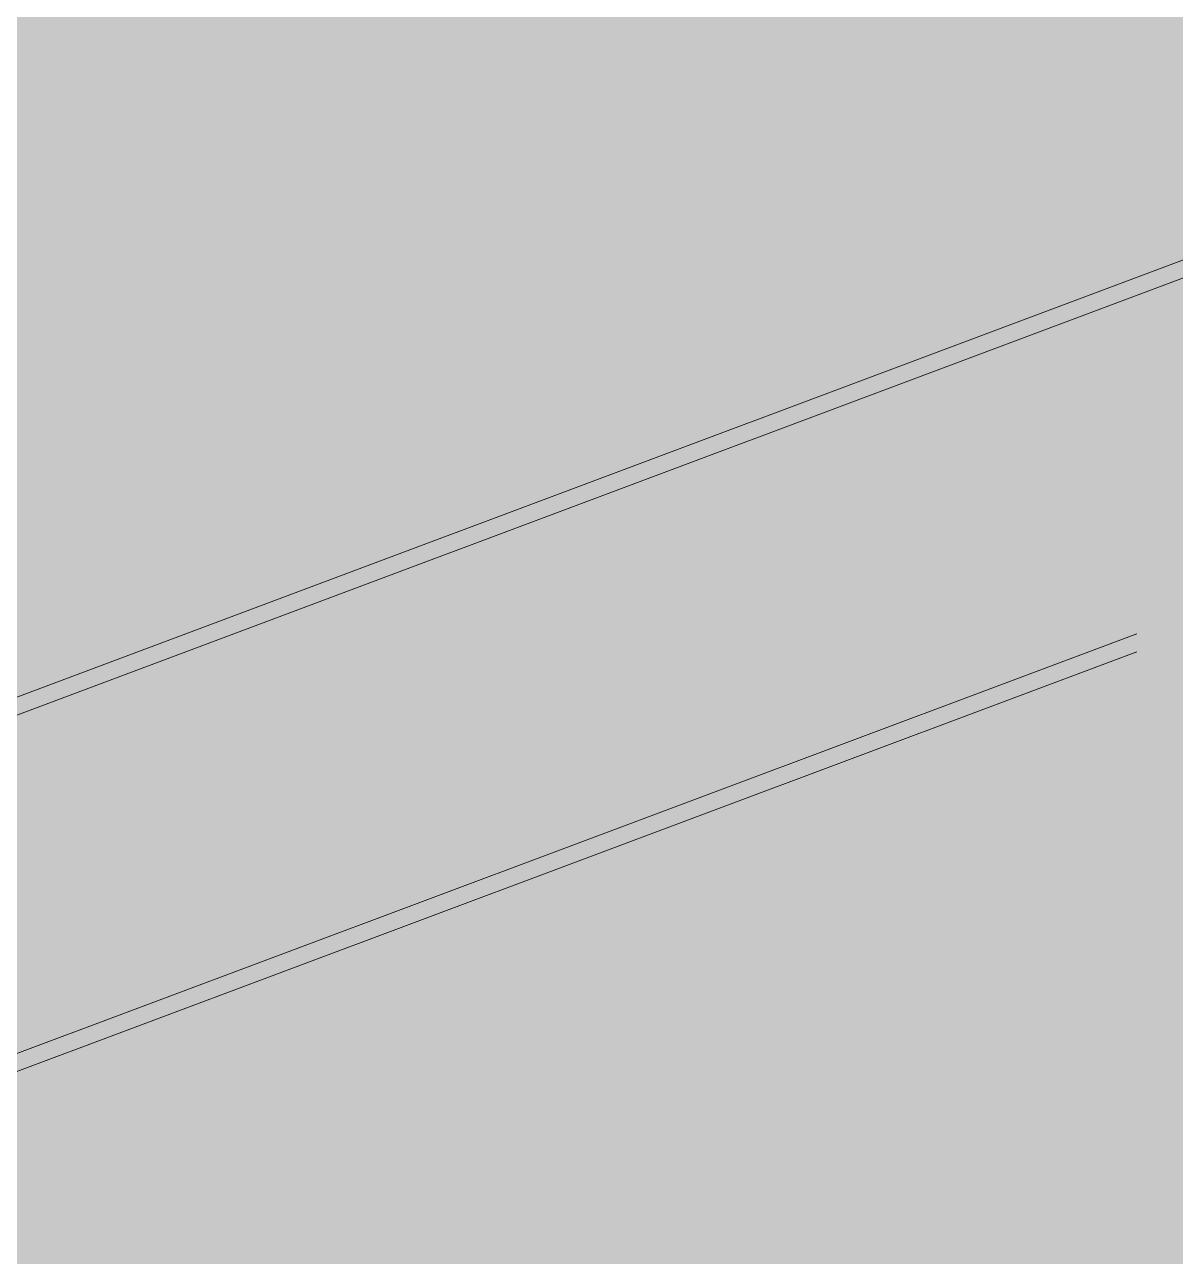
# Paper-space layout '03 3D Building and Roof' of a CAD drawing. Header units: millimetres. Extents: x 5 to 415, y 5 to 292.
# Drawn here: x 69.88 to 75.47, y 63.97 to 69.96 of the extents above; entities that cross this region are included whole.
import ezdxf

# ---------------------------------------------------------------- set-up
doc = ezdxf.new("R2010")
doc.units = ezdxf.units.MM
doc.layers.add('EXISTING', color=7, linetype='Continuous')
doc.layers.add('IMAGES', color=7, linetype='Continuous')

# ---------------------------------------------------------------- blocks, each defined once
blk = doc.blocks.new('SHEET_03')
at = {"layer": 'EXISTING', "color": 250, "lineweight": 9}
for p, q in [((66.6872, 65.5097), (79.8347, 70.4349)), ((66.8118, 65.469), (79.9594, 70.3941)), ((68.9304, 64.6164), (75.2861, 66.9973)), ((69.1796, 64.6224), (75.2861, 66.9099))]:
    blk.add_line(p, q, dxfattribs=at)
at = {"layer": 'IMAGES', "color": 7}
for points in [[(68.077, 69.8286), (69.962, 69.8286), (68.077, 70), (69.962, 70)], [(69.962, 69.8286), (70.1333, 69.8286), (69.962, 70), (70.1333, 70)], [(70.1333, 69.8286), (71.847, 69.8286), (70.1333, 70), (71.847, 70)], [(71.847, 69.8286), (73.9033, 69.8286), (71.847, 70), (73.9033, 70)], [(73.9033, 69.8286), (75.6169, 69.8286), (73.9033, 70), (75.6169, 70)], [(67.9056, 69.6571), (69.962, 69.6571), (67.9056, 69.8286), (69.962, 69.8286)], [(69.962, 69.6571), (75.1029, 69.6571), (69.962, 69.8286), (75.1029, 69.8286)], [(75.1029, 69.6571), (75.4456, 69.6571), (75.1029, 69.8286), (75.4456, 69.8286)], [(75.4456, 69.6571), (75.6169, 69.6571), (75.4456, 69.8286), (75.6169, 69.8286)], [(66.7061, 69.4857), (74.7601, 69.4857), (66.7061, 69.6571), (74.7601, 69.6571)], [(74.7601, 69.4857), (74.9315, 69.4857), (74.7601, 69.6571), (74.9315, 69.6571)], [(74.9315, 69.4857), (75.1029, 69.4857), (74.9315, 69.6571), (75.1029, 69.6571)], [(75.1029, 69.4857), (75.2742, 69.4857), (75.1029, 69.6571), (75.2742, 69.6571)], [(75.2742, 69.4857), (75.4456, 69.4857), (75.2742, 69.6571), (75.4456, 69.6571)], [(75.4456, 69.4857), (75.6169, 69.4857), (75.4456, 69.6571), (75.6169, 69.6571)], [(66.7061, 69.3143), (74.0747, 69.3143), (66.7061, 69.4857), (74.0747, 69.4857)], [(74.0747, 69.3143), (74.4174, 69.3143), (74.0747, 69.4857), (74.4174, 69.4857)], [(74.4174, 69.3143), (74.5888, 69.3143), (74.4174, 69.4857), (74.5888, 69.4857)], [(74.5888, 69.3143), (74.7601, 69.3143), (74.5888, 69.4857), (74.7601, 69.4857)], [(74.7601, 69.3143), (74.9315, 69.3143), (74.7601, 69.4857), (74.9315, 69.4857)], [(74.9315, 69.3143), (75.2742, 69.3143), (74.9315, 69.4857), (75.2742, 69.4857)], [(75.2742, 69.3143), (75.6169, 69.3143), (75.2742, 69.4857), (75.6169, 69.4857)], [(66.7061, 69.1429), (73.5606, 69.1429), (66.7061, 69.3143), (73.5606, 69.3143)], [(73.5606, 69.1429), (73.9033, 69.1429), (73.5606, 69.3143), (73.9033, 69.3143)], [(73.9033, 69.1429), (74.0747, 69.1429), (73.9033, 69.3143), (74.0747, 69.3143)], [(74.0747, 69.1429), (74.4174, 69.1429), (74.0747, 69.3143), (74.4174, 69.3143)], [(74.4174, 69.1429), (74.5888, 69.1429), (74.4174, 69.3143), (74.5888, 69.3143)], [(74.5888, 69.1429), (75.9597, 69.1429), (74.5888, 69.3143), (75.9597, 69.3143)], [(66.7061, 68.9714), (73.3892, 68.9714), (66.7061, 69.1429), (73.3892, 69.1429)], [(73.3892, 68.9714), (73.5606, 68.9714), (73.3892, 69.1429), (73.5606, 69.1429)], [(73.5606, 68.9714), (73.9033, 68.9714), (73.5606, 69.1429), (73.9033, 69.1429)], [(73.9033, 68.9714), (74.0747, 68.9714), (73.9033, 69.1429), (74.0747, 69.1429)], [(74.0747, 68.9714), (74.4174, 68.9714), (74.0747, 69.1429), (74.4174, 69.1429)], [(74.4174, 68.9714), (74.5888, 68.9714), (74.4174, 69.1429), (74.5888, 69.1429)], [(74.5888, 68.9714), (75.6169, 68.9714), (74.5888, 69.1429), (75.6169, 69.1429)], [(66.7061, 68.8), (72.8751, 68.8), (66.7061, 68.9714), (72.8751, 68.9714)], [(72.8751, 68.8), (73.0465, 68.8), (72.8751, 68.9714), (73.0465, 68.9714)], [(73.0465, 68.8), (73.2179, 68.8), (73.0465, 68.9714), (73.2179, 68.9714)], [(73.2179, 68.8), (73.3892, 68.8), (73.2179, 68.9714), (73.3892, 68.9714)], [(73.3892, 68.8), (73.5606, 68.8), (73.3892, 68.9714), (73.5606, 68.9714)], [(73.5606, 68.8), (73.9033, 68.8), (73.5606, 68.9714), (73.9033, 68.9714)], [(73.9033, 68.8), (74.0747, 68.8), (73.9033, 68.9714), (74.0747, 68.9714)], [(74.0747, 68.8), (74.246, 68.8), (74.0747, 68.9714), (74.246, 68.9714)], [(74.246, 68.8), (74.4174, 68.8), (74.246, 68.9714), (74.4174, 68.9714)], [(74.4174, 68.8), (75.1029, 68.8), (74.4174, 68.9714), (75.1029, 68.9714)], [(75.1029, 68.8), (75.2742, 68.8), (75.1029, 68.9714), (75.2742, 68.9714)], [(75.2742, 68.8), (75.4456, 68.8), (75.2742, 68.9714), (75.4456, 68.9714)], [(75.4456, 68.8), (75.6169, 68.8), (75.4456, 68.9714), (75.6169, 68.9714)], [(66.7061, 68.6286), (72.1897, 68.6286), (66.7061, 68.8), (72.1897, 68.8)], [(72.1897, 68.6286), (72.361, 68.6286), (72.1897, 68.8), (72.361, 68.8)], [(72.361, 68.6286), (72.7038, 68.6286), (72.361, 68.8), (72.7038, 68.8)], [(72.7038, 68.6286), (72.8751, 68.6286), (72.7038, 68.8), (72.8751, 68.8)], [(72.8751, 68.6286), (73.0465, 68.6286), (72.8751, 68.8), (73.0465, 68.8)], [(73.0465, 68.6286), (73.5606, 68.6286), (73.0465, 68.8), (73.5606, 68.8)], [(73.5606, 68.6286), (73.9033, 68.6286), (73.5606, 68.8), (73.9033, 68.8)], [(73.9033, 68.6286), (74.4174, 68.6286), (73.9033, 68.8), (74.4174, 68.8)], [(74.4174, 68.6286), (74.7601, 68.6286), (74.4174, 68.8), (74.7601, 68.8)], [(74.7601, 68.6286), (74.9315, 68.6286), (74.7601, 68.8), (74.9315, 68.8)], [(74.9315, 68.6286), (75.1029, 68.6286), (74.9315, 68.8), (75.1029, 68.8)], [(75.1029, 68.6286), (75.2742, 68.6286), (75.1029, 68.8), (75.2742, 68.8)], [(75.2742, 68.6286), (75.4456, 68.6286), (75.2742, 68.8), (75.4456, 68.8)], [(75.4456, 68.6286), (75.7883, 68.6286), (75.4456, 68.8), (75.7883, 68.8)], [(66.7061, 68.4571), (72.0183, 68.4571), (66.7061, 68.6286), (72.0183, 68.6286)], [(72.0183, 68.4571), (72.1897, 68.4571), (72.0183, 68.6286), (72.1897, 68.6286)], [(72.1897, 68.2857), (72.361, 68.2857), (72.1897, 68.6286), (72.361, 68.6286)], [(72.361, 68.4571), (72.5324, 68.4571), (72.361, 68.6286), (72.5324, 68.6286)], [(72.5324, 68.4571), (72.8751, 68.4571), (72.5324, 68.6286), (72.8751, 68.6286)], [(72.8751, 68.4571), (73.0465, 68.4571), (72.8751, 68.6286), (73.0465, 68.6286)], [(73.0465, 68.4571), (74.246, 68.4571), (73.0465, 68.6286), (74.246, 68.6286)], [(74.246, 68.4571), (74.4174, 68.4571), (74.246, 68.6286), (74.4174, 68.6286)], [(74.4174, 68.4571), (74.5888, 68.4571), (74.4174, 68.6286), (74.5888, 68.6286)], [(74.5888, 68.4571), (74.7601, 68.4571), (74.5888, 68.6286), (74.7601, 68.6286)], [(74.7601, 68.4571), (74.9315, 68.4571), (74.7601, 68.6286), (74.9315, 68.6286)], [(74.9315, 68.4571), (75.2742, 68.4571), (74.9315, 68.6286), (75.2742, 68.6286)], [(75.2742, 68.4571), (75.6169, 68.4571), (75.2742, 68.6286), (75.6169, 68.6286)], [(66.7061, 68.2857), (71.3329, 68.2857), (66.7061, 68.4571), (71.3329, 68.4571)], [(71.3329, 68.2857), (71.847, 68.2857), (71.3329, 68.4571), (71.847, 68.4571)], [(71.847, 68.2857), (72.0183, 68.2857), (71.847, 68.4571), (72.0183, 68.4571)], [(72.0183, 68.2857), (72.1897, 68.2857), (72.0183, 68.4571), (72.1897, 68.4571)], [(72.361, 68.2857), (72.5324, 68.2857), (72.361, 68.4571), (72.5324, 68.4571)], [(72.5324, 68.2857), (73.5606, 68.2857), (72.5324, 68.4571), (73.5606, 68.4571)], [(73.5606, 68.2857), (73.732, 68.2857), (73.5606, 68.4571), (73.732, 68.4571)], [(73.732, 68.2857), (73.9033, 68.2857), (73.732, 68.4571), (73.9033, 68.4571)], [(73.9033, 68.2857), (74.0747, 68.2857), (73.9033, 68.4571), (74.0747, 68.4571)], [(74.0747, 68.2857), (74.246, 68.2857), (74.0747, 68.4571), (74.246, 68.4571)], [(74.246, 68.2857), (74.4174, 68.2857), (74.246, 68.4571), (74.4174, 68.4571)], [(74.4174, 68.2857), (74.7601, 68.2857), (74.4174, 68.4571), (74.7601, 68.4571)], [(74.7601, 68.2857), (75.1029, 68.2857), (74.7601, 68.4571), (75.1029, 68.4571)], [(75.1029, 68.2857), (75.2742, 68.2857), (75.1029, 68.4571), (75.2742, 68.4571)], [(75.2742, 68.2857), (75.6169, 68.2857), (75.2742, 68.4571), (75.6169, 68.4571)], [(66.7061, 68.1143), (71.1615, 68.1143), (66.7061, 68.2857), (71.1615, 68.2857)], [(71.1615, 68.1143), (71.3329, 68.1143), (71.1615, 68.2857), (71.3329, 68.2857)], [(71.3329, 68.1143), (71.5042, 68.1143), (71.3329, 68.2857), (71.5042, 68.2857)], [(71.5042, 68.1143), (71.6756, 68.1143), (71.5042, 68.2857), (71.6756, 68.2857)], [(71.6756, 68.1143), (71.847, 68.1143), (71.6756, 68.2857), (71.847, 68.2857)], [(71.847, 68.1143), (72.1897, 68.1143), (71.847, 68.2857), (72.1897, 68.2857)], [(72.1897, 68.1143), (72.361, 68.1143), (72.1897, 68.2857), (72.361, 68.2857)], [(72.361, 68.1143), (73.2179, 68.1143), (72.361, 68.2857), (73.2179, 68.2857)], [(73.2179, 68.1143), (73.3892, 68.1143), (73.2179, 68.2857), (73.3892, 68.2857)], [(73.3892, 68.1143), (73.5606, 68.1143), (73.3892, 68.2857), (73.5606, 68.2857)], [(73.5606, 68.1143), (73.732, 68.1143), (73.5606, 68.2857), (73.732, 68.2857)], [(73.732, 68.1143), (73.9033, 68.1143), (73.732, 68.2857), (73.9033, 68.2857)], [(73.9033, 68.1143), (74.4174, 68.1143), (73.9033, 68.2857), (74.4174, 68.2857)], [(74.4174, 68.1143), (74.5888, 68.1143), (74.4174, 68.2857), (74.5888, 68.2857)], [(74.5888, 68.1143), (74.7601, 68.1143), (74.5888, 68.2857), (74.7601, 68.2857)], [(74.7601, 68.1143), (75.1029, 68.1143), (74.7601, 68.2857), (75.1029, 68.2857)], [(75.1029, 68.1143), (76.8165, 68.1143), (75.1029, 68.2857), (76.8165, 68.2857)], [(66.7061, 67.9429), (70.4761, 67.9429), (66.7061, 68.1143), (70.4761, 68.1143)], [(70.4761, 67.9429), (70.6474, 67.9429), (70.4761, 68.1143), (70.6474, 68.1143)], [(70.6474, 67.9429), (70.8188, 67.9429), (70.6474, 68.1143), (70.8188, 68.1143)], [(70.8188, 67.9429), (70.9901, 67.9429), (70.8188, 68.1143), (70.9901, 68.1143)], [(70.9901, 67.9429), (71.1615, 67.9429), (70.9901, 68.1143), (71.1615, 68.1143)], [(71.1615, 67.9429), (71.3329, 67.9429), (71.1615, 68.1143), (71.3329, 68.1143)], [(71.3329, 67.9429), (71.847, 67.9429), (71.3329, 68.1143), (71.847, 68.1143)], [(71.847, 67.9429), (72.7038, 67.9429), (71.847, 68.1143), (72.7038, 68.1143)], [(72.7038, 67.9429), (72.8751, 67.9429), (72.7038, 68.1143), (72.8751, 68.1143)], [(72.8751, 67.9429), (73.0465, 67.9429), (72.8751, 68.1143), (73.0465, 68.1143)], [(73.0465, 67.9429), (73.2179, 67.9429), (73.0465, 68.1143), (73.2179, 68.1143)], [(73.2179, 67.9429), (73.3892, 67.9429), (73.2179, 68.1143), (73.3892, 68.1143)], [(73.3892, 67.9429), (73.5606, 67.9429), (73.3892, 68.1143), (73.5606, 68.1143)], [(73.5606, 67.9429), (73.9033, 67.9429), (73.5606, 68.1143), (73.9033, 68.1143)], [(73.9033, 67.9429), (74.0747, 67.9429), (73.9033, 68.1143), (74.0747, 68.1143)], [(74.0747, 67.9429), (74.246, 67.9429), (74.0747, 68.1143), (74.246, 68.1143)], [(74.246, 67.9429), (74.7601, 67.9429), (74.246, 68.1143), (74.7601, 68.1143)], [(74.7601, 67.9429), (76.3024, 67.9429), (74.7601, 68.1143), (76.3024, 68.1143)], [(66.7061, 67.7714), (69.962, 67.7714), (66.7061, 67.9429), (69.962, 67.9429)], [(69.962, 67.7714), (70.4761, 67.7714), (69.962, 67.9429), (70.4761, 67.9429)], [(70.4761, 67.7714), (70.6474, 67.7714), (70.4761, 67.9429), (70.6474, 67.9429)], [(70.6474, 67.7714), (70.8188, 67.7714), (70.6474, 67.9429), (70.8188, 67.9429)], [(70.8188, 67.7714), (72.1897, 67.7714), (70.8188, 67.9429), (72.1897, 67.9429)], [(72.1897, 67.7714), (72.5324, 67.7714), (72.1897, 67.9429), (72.5324, 67.9429)], [(72.5324, 67.7714), (72.7038, 67.7714), (72.5324, 67.9429), (72.7038, 67.9429)], [(72.7038, 67.7714), (72.8751, 67.7714), (72.7038, 67.9429), (72.8751, 67.9429)], [(72.8751, 67.7714), (73.0465, 67.7714), (72.8751, 67.9429), (73.0465, 67.9429)], [(73.0465, 67.7714), (73.3892, 67.7714), (73.0465, 67.9429), (73.3892, 67.9429)], [(73.3892, 67.7714), (73.732, 67.7714), (73.3892, 67.9429), (73.732, 67.9429)], [(73.732, 67.7714), (73.9033, 67.7714), (73.732, 67.9429), (73.9033, 67.9429)], [(73.9033, 67.7714), (74.246, 67.7714), (73.9033, 67.9429), (74.246, 67.9429)], [(74.246, 67.7714), (75.7883, 67.7714), (74.246, 67.9429), (75.7883, 67.9429)], [(69.6192, 67.6), (69.962, 67.6), (69.6192, 67.7714), (69.962, 67.7714)], [(69.962, 67.6), (70.3047, 67.6), (69.962, 67.7714), (70.3047, 67.7714)], [(70.3047, 67.6), (70.4761, 67.6), (70.3047, 67.7714), (70.4761, 67.7714)], [(70.4761, 67.6), (70.6474, 67.6), (70.4761, 67.7714), (70.6474, 67.7714)], [(70.6474, 67.6), (71.847, 67.6), (70.6474, 67.7714), (71.847, 67.7714)], [(71.847, 67.6), (72.0183, 67.6), (71.847, 67.7714), (72.0183, 67.7714)], [(72.0183, 67.6), (72.1897, 67.6), (72.0183, 67.7714), (72.1897, 67.7714)], [(72.1897, 67.6), (72.361, 67.6), (72.1897, 67.7714), (72.361, 67.7714)], [(72.361, 67.6), (72.5324, 67.6), (72.361, 67.7714), (72.5324, 67.7714)], [(72.5324, 67.6), (73.0465, 67.6), (72.5324, 67.7714), (73.0465, 67.7714)], [(73.0465, 67.6), (73.2179, 67.6), (73.0465, 67.7714), (73.2179, 67.7714)], [(73.2179, 67.6), (73.3892, 67.6), (73.2179, 67.7714), (73.3892, 67.7714)], [(73.3892, 67.6), (73.732, 67.6), (73.3892, 67.7714), (73.732, 67.7714)], [(73.732, 67.6), (75.4456, 67.6), (73.732, 67.7714), (75.4456, 67.7714)], [(75.4456, 67.6), (75.6169, 67.6), (75.4456, 67.7714), (75.6169, 67.7714)], [(69.6192, 67.4286), (69.962, 67.4286), (69.6192, 67.6), (69.962, 67.6)], [(69.962, 67.4286), (70.4761, 67.4286), (69.962, 67.6), (70.4761, 67.6)], [(70.4761, 67.4286), (70.6474, 67.4286), (70.4761, 67.6), (70.6474, 67.6)], [(70.6474, 67.4286), (71.3329, 67.4286), (70.6474, 67.6), (71.3329, 67.6)], [(71.3329, 67.4286), (71.5042, 67.4286), (71.3329, 67.6), (71.5042, 67.6)], [(71.5042, 67.4286), (71.6756, 67.4286), (71.5042, 67.6), (71.6756, 67.6)], [(71.6756, 67.4286), (71.847, 67.4286), (71.6756, 67.6), (71.847, 67.6)], [(71.847, 67.4286), (72.0183, 67.4286), (71.847, 67.6), (72.0183, 67.6)], [(72.0183, 67.4286), (72.1897, 67.4286), (72.0183, 67.6), (72.1897, 67.6)], [(72.1897, 67.4286), (72.5324, 67.4286), (72.1897, 67.6), (72.5324, 67.6)], [(72.5324, 67.4286), (72.7038, 67.4286), (72.5324, 67.6), (72.7038, 67.6)], [(72.7038, 67.4286), (72.8751, 67.4286), (72.7038, 67.6), (72.8751, 67.6)], [(72.8751, 67.4286), (73.3892, 67.4286), (72.8751, 67.6), (73.3892, 67.6)], [(73.3892, 67.4286), (74.7601, 67.4286), (73.3892, 67.6), (74.7601, 67.6)], [(74.7601, 67.4286), (74.9315, 67.4286), (74.7601, 67.6), (74.9315, 67.6)], [(74.9315, 67.4286), (75.4456, 67.4286), (74.9315, 67.6), (75.4456, 67.6)], [(75.4456, 67.4286), (75.7883, 67.4286), (75.4456, 67.6), (75.7883, 67.6)], [(69.4479, 67.2571), (70.8188, 67.2571), (69.4479, 67.4286), (70.8188, 67.4286)], [(70.8188, 67.2571), (71.1615, 67.2571), (70.8188, 67.4286), (71.1615, 67.4286)], [(71.1615, 67.2571), (71.3329, 67.2571), (71.1615, 67.4286), (71.3329, 67.4286)], [(71.3329, 67.2571), (71.5042, 67.2571), (71.3329, 67.4286), (71.5042, 67.4286)], [(71.5042, 67.2571), (71.6756, 67.2571), (71.5042, 67.4286), (71.6756, 67.4286)], [(71.6756, 67.2571), (71.847, 67.2571), (71.6756, 67.4286), (71.847, 67.4286)], [(71.847, 67.2571), (72.0183, 67.2571), (71.847, 67.4286), (72.0183, 67.4286)], [(72.0183, 67.2571), (72.1897, 67.2571), (72.0183, 67.4286), (72.1897, 67.4286)], [(72.1897, 67.2571), (72.361, 67.2571), (72.1897, 67.4286), (72.361, 67.4286)], [(72.361, 67.2571), (72.5324, 67.2571), (72.361, 67.4286), (72.5324, 67.4286)], [(72.5324, 67.2571), (72.7038, 67.2571), (72.5324, 67.4286), (72.7038, 67.4286)], [(72.7038, 67.2571), (74.4174, 67.2571), (72.7038, 67.4286), (74.4174, 67.4286)], [(74.4174, 67.2571), (74.5888, 67.2571), (74.4174, 67.4286), (74.5888, 67.4286)], [(74.5888, 67.2571), (74.7601, 67.2571), (74.5888, 67.4286), (74.7601, 67.4286)], [(74.7601, 67.2571), (74.9315, 67.2571), (74.7601, 67.4286), (74.9315, 67.4286)], [(74.9315, 67.2571), (75.1029, 67.2571), (74.9315, 67.4286), (75.1029, 67.4286)], [(75.1029, 67.2571), (75.2742, 67.2571), (75.1029, 67.4286), (75.2742, 67.4286)], [(75.2742, 67.0857), (75.6169, 67.0857), (75.2742, 67.4286), (75.6169, 67.4286)], [(69.2765, 67.0857), (70.4761, 67.0857), (69.2765, 67.2571), (70.4761, 67.2571)], [(70.4761, 67.0857), (70.6474, 67.0857), (70.4761, 67.2571), (70.6474, 67.2571)], [(70.6474, 67.0857), (70.8188, 67.0857), (70.6474, 67.2571), (70.8188, 67.2571)], [(70.8188, 67.0857), (70.9901, 67.0857), (70.8188, 67.2571), (70.9901, 67.2571)], [(70.9901, 67.0857), (71.1615, 67.0857), (70.9901, 67.2571), (71.1615, 67.2571)], [(71.1615, 67.0857), (71.3329, 67.0857), (71.1615, 67.2571), (71.3329, 67.2571)], [(71.3329, 67.0857), (71.6756, 67.0857), (71.3329, 67.2571), (71.6756, 67.2571)], [(71.6756, 67.0857), (72.0183, 67.0857), (71.6756, 67.2571), (72.0183, 67.2571)], [(72.0183, 67.0857), (72.5324, 67.0857), (72.0183, 67.2571), (72.5324, 67.2571)], [(72.5324, 67.0857), (73.9033, 67.0857), (72.5324, 67.2571), (73.9033, 67.2571)], [(73.9033, 67.0857), (74.0747, 67.0857), (73.9033, 67.2571), (74.0747, 67.2571)], [(74.0747, 67.0857), (74.4174, 67.0857), (74.0747, 67.2571), (74.4174, 67.2571)], [(74.4174, 67.0857), (74.5888, 67.0857), (74.4174, 67.2571), (74.5888, 67.2571)], [(74.5888, 67.0857), (74.7601, 67.0857), (74.5888, 67.2571), (74.7601, 67.2571)], [(74.7601, 67.0857), (74.9315, 67.0857), (74.7601, 67.2571), (74.9315, 67.2571)], [(74.9315, 67.0857), (75.1029, 67.0857), (74.9315, 67.2571), (75.1029, 67.2571)], [(75.1029, 67.0857), (75.2742, 67.0857), (75.1029, 67.2571), (75.2742, 67.2571)], [(69.2765, 66.9143), (69.962, 66.9143), (69.2765, 67.0857), (69.962, 67.0857)], [(69.962, 66.9143), (70.3047, 66.9143), (69.962, 67.0857), (70.3047, 67.0857)], [(70.3047, 66.9143), (70.4761, 66.9143), (70.3047, 67.0857), (70.4761, 67.0857)], [(70.4761, 66.9143), (70.6474, 66.9143), (70.4761, 67.0857), (70.6474, 67.0857)], [(70.6474, 66.9143), (70.8188, 66.9143), (70.6474, 67.0857), (70.8188, 67.0857)], [(70.8188, 66.9143), (70.9901, 66.9143), (70.8188, 67.0857), (70.9901, 67.0857)], [(70.9901, 66.9143), (71.3329, 66.9143), (70.9901, 67.0857), (71.3329, 67.0857)], [(71.3329, 66.9143), (71.5042, 66.9143), (71.3329, 67.0857), (71.5042, 67.0857)], [(71.5042, 66.9143), (71.6756, 66.9143), (71.5042, 67.0857), (71.6756, 67.0857)], [(71.6756, 66.9143), (72.0183, 66.9143), (71.6756, 67.0857), (72.0183, 67.0857)], [(72.0183, 66.9143), (73.9033, 66.9143), (72.0183, 67.0857), (73.9033, 67.0857)], [(73.9033, 66.9143), (74.246, 66.9143), (73.9033, 67.0857), (74.246, 67.0857)], [(74.246, 66.9143), (74.7601, 66.9143), (74.246, 67.0857), (74.7601, 67.0857)], [(74.7601, 66.9143), (74.9315, 66.9143), (74.7601, 67.0857), (74.9315, 67.0857)], [(74.9315, 66.9143), (75.1029, 66.9143), (74.9315, 67.0857), (75.1029, 67.0857)], [(75.1029, 66.9143), (75.2742, 66.9143), (75.1029, 67.0857), (75.2742, 67.0857)], [(75.2742, 66.7429), (75.4456, 66.7429), (75.2742, 67.0857), (75.4456, 67.0857)], [(75.4456, 66.9143), (75.6169, 66.9143), (75.4456, 67.0857), (75.6169, 67.0857)], [(69.7906, 66.7429), (69.962, 66.7429), (69.7906, 66.9143), (69.962, 66.9143)], [(69.962, 66.7429), (70.1333, 66.7429), (69.962, 66.9143), (70.1333, 66.9143)], [(70.1333, 66.5714), (70.3047, 66.5714), (70.1333, 66.9143), (70.3047, 66.9143)], [(70.3047, 66.7429), (70.8188, 66.7429), (70.3047, 66.9143), (70.8188, 66.9143)], [(70.8188, 66.7429), (70.9901, 66.7429), (70.8188, 66.9143), (70.9901, 66.9143)], [(70.9901, 66.7429), (71.1615, 66.7429), (70.9901, 66.9143), (71.1615, 66.9143)], [(71.1615, 66.7429), (71.3329, 66.7429), (71.1615, 66.9143), (71.3329, 66.9143)], [(71.3329, 66.7429), (73.3892, 66.7429), (71.3329, 66.9143), (73.3892, 66.9143)], [(73.3892, 66.5714), (73.5606, 66.5714), (73.3892, 66.9143), (73.5606, 66.9143)], [(73.5606, 66.7429), (73.732, 66.7429), (73.5606, 66.9143), (73.732, 66.9143)], [(73.732, 66.7429), (74.246, 66.7429), (73.732, 66.9143), (74.246, 66.9143)], [(74.246, 66.7429), (74.5888, 66.7429), (74.246, 66.9143), (74.5888, 66.9143)], [(74.5888, 66.7429), (74.7601, 66.7429), (74.5888, 66.9143), (74.7601, 66.9143)], [(74.7601, 66.7429), (74.9315, 66.7429), (74.7601, 66.9143), (74.9315, 66.9143)], [(74.9315, 66.7429), (75.2742, 66.7429), (74.9315, 66.9143), (75.2742, 66.9143)], [(75.4456, 66.7429), (75.6169, 66.7429), (75.4456, 66.9143), (75.6169, 66.9143)], [(69.7906, 66.4), (69.962, 66.4), (69.7906, 66.7429), (69.962, 66.7429)], [(69.962, 66.5714), (70.1333, 66.5714), (69.962, 66.7429), (70.1333, 66.7429)], [(70.3047, 66.5714), (70.4761, 66.5714), (70.3047, 66.7429), (70.4761, 66.7429)], [(70.4761, 66.5714), (70.6474, 66.5714), (70.4761, 66.7429), (70.6474, 66.7429)], [(70.6474, 66.5714), (70.9901, 66.5714), (70.6474, 66.7429), (70.9901, 66.7429)], [(70.9901, 66.5714), (72.7038, 66.5714), (70.9901, 66.7429), (72.7038, 66.7429)], [(72.7038, 66.5714), (72.8751, 66.5714), (72.7038, 66.7429), (72.8751, 66.7429)], [(72.8751, 66.5714), (73.0465, 66.5714), (72.8751, 66.7429), (73.0465, 66.7429)], [(73.0465, 66.5714), (73.2179, 66.5714), (73.0465, 66.7429), (73.2179, 66.7429)], [(73.2179, 66.5714), (73.3892, 66.5714), (73.2179, 66.7429), (73.3892, 66.7429)], [(73.5606, 66.5714), (73.732, 66.5714), (73.5606, 66.7429), (73.732, 66.7429)], [(73.732, 66.5714), (73.9033, 66.5714), (73.732, 66.7429), (73.9033, 66.7429)], [(73.9033, 66.5714), (74.0747, 66.5714), (73.9033, 66.7429), (74.0747, 66.7429)], [(74.0747, 66.5714), (74.246, 66.5714), (74.0747, 66.7429), (74.246, 66.7429)], [(74.246, 66.5714), (74.4174, 66.5714), (74.246, 66.7429), (74.4174, 66.7429)], [(74.4174, 66.5714), (74.5888, 66.5714), (74.4174, 66.7429), (74.5888, 66.7429)], [(74.5888, 66.5714), (74.9315, 66.5714), (74.5888, 66.7429), (74.9315, 66.7429)], [(74.9315, 66.5714), (75.1029, 66.5714), (74.9315, 66.7429), (75.1029, 66.7429)], [(75.1029, 66.5714), (75.4456, 66.5714), (75.1029, 66.7429), (75.4456, 66.7429)], [(75.4456, 66.4), (75.6169, 66.4), (75.4456, 66.7429), (75.6169, 66.7429)], [(69.962, 66.4), (70.1333, 66.4), (69.962, 66.5714), (70.1333, 66.5714)], [(70.1333, 66.4), (70.3047, 66.4), (70.1333, 66.5714), (70.3047, 66.5714)], [(70.3047, 66.4), (70.4761, 66.4), (70.3047, 66.5714), (70.4761, 66.5714)], [(70.4761, 66.4), (72.5324, 66.4), (70.4761, 66.5714), (72.5324, 66.5714)], [(72.5324, 66.4), (72.7038, 66.4), (72.5324, 66.5714), (72.7038, 66.5714)], [(72.7038, 66.4), (72.8751, 66.4), (72.7038, 66.5714), (72.8751, 66.5714)], [(72.8751, 66.4), (73.0465, 66.4), (72.8751, 66.5714), (73.0465, 66.5714)], [(73.0465, 66.4), (73.2179, 66.4), (73.0465, 66.5714), (73.2179, 66.5714)], [(73.2179, 66.4), (73.3892, 66.4), (73.2179, 66.5714), (73.3892, 66.5714)], [(73.3892, 66.4), (73.5606, 66.4), (73.3892, 66.5714), (73.5606, 66.5714)], [(73.5606, 66.4), (73.732, 66.4), (73.5606, 66.5714), (73.732, 66.5714)], [(73.732, 66.4), (73.9033, 66.4), (73.732, 66.5714), (73.9033, 66.5714)], [(73.9033, 66.2286), (74.0747, 66.2286), (73.9033, 66.5714), (74.0747, 66.5714)], [(74.0747, 66.4), (74.246, 66.4), (74.0747, 66.5714), (74.246, 66.5714)], [(74.246, 66.4), (74.5888, 66.4), (74.246, 66.5714), (74.5888, 66.5714)], [(74.5888, 66.4), (74.7601, 66.4), (74.5888, 66.5714), (74.7601, 66.5714)], [(74.7601, 66.4), (74.9315, 66.4), (74.7601, 66.5714), (74.9315, 66.5714)], [(74.9315, 66.4), (75.2742, 66.4), (74.9315, 66.5714), (75.2742, 66.5714)], [(75.2742, 66.4), (75.4456, 66.4), (75.2742, 66.5714), (75.4456, 66.5714)], [(69.7906, 66.2286), (70.1333, 66.2286), (69.7906, 66.4), (70.1333, 66.4)], [(70.1333, 66.2286), (71.847, 66.2286), (70.1333, 66.4), (71.847, 66.4)], [(71.847, 66.2286), (72.0183, 66.2286), (71.847, 66.4), (72.0183, 66.4)], [(72.0183, 66.2286), (72.1897, 66.2286), (72.0183, 66.4), (72.1897, 66.4)], [(72.1897, 66.2286), (72.5324, 66.2286), (72.1897, 66.4), (72.5324, 66.4)], [(72.5324, 66.2286), (72.8751, 66.2286), (72.5324, 66.4), (72.8751, 66.4)], [(72.8751, 66.2286), (73.0465, 66.2286), (72.8751, 66.4), (73.0465, 66.4)], [(73.0465, 66.2286), (73.2179, 66.2286), (73.0465, 66.4), (73.2179, 66.4)], [(73.2179, 66.2286), (73.3892, 66.2286), (73.2179, 66.4), (73.3892, 66.4)], [(73.3892, 66.2286), (73.5606, 66.2286), (73.3892, 66.4), (73.5606, 66.4)], [(73.5606, 66.2286), (73.9033, 66.2286), (73.5606, 66.4), (73.9033, 66.4)], [(74.0747, 66.2286), (74.246, 66.2286), (74.0747, 66.4), (74.246, 66.4)], [(74.246, 66.2286), (74.5888, 66.2286), (74.246, 66.4), (74.5888, 66.4)], [(74.5888, 66.2286), (74.9315, 66.2286), (74.5888, 66.4), (74.9315, 66.4)], [(74.9315, 66.2286), (75.2742, 66.2286), (74.9315, 66.4), (75.2742, 66.4)], [(75.2742, 66.2286), (75.4456, 66.2286), (75.2742, 66.4), (75.4456, 66.4)], [(75.4456, 66.2286), (75.6169, 66.2286), (75.4456, 66.4), (75.6169, 66.4)], [(69.6192, 66.0571), (71.3329, 66.0571), (69.6192, 66.2286), (71.3329, 66.2286)], [(71.3329, 66.0571), (71.6756, 66.0571), (71.3329, 66.2286), (71.6756, 66.2286)], [(71.6756, 66.0571), (71.847, 66.0571), (71.6756, 66.2286), (71.847, 66.2286)], [(71.847, 66.0571), (72.1897, 66.0571), (71.847, 66.2286), (72.1897, 66.2286)], [(72.1897, 65.8857), (72.361, 65.8857), (72.1897, 66.2286), (72.361, 66.2286)], [(72.361, 66.0571), (72.7038, 66.0571), (72.361, 66.2286), (72.7038, 66.2286)], [(72.7038, 66.0571), (72.8751, 66.0571), (72.7038, 66.2286), (72.8751, 66.2286)], [(72.8751, 66.0571), (73.0465, 66.0571), (72.8751, 66.2286), (73.0465, 66.2286)], [(73.0465, 65.8857), (73.2179, 65.8857), (73.0465, 66.2286), (73.2179, 66.2286)], [(73.2179, 66.0571), (73.3892, 66.0571), (73.2179, 66.2286), (73.3892, 66.2286)], [(73.3892, 66.0571), (73.5606, 66.0571), (73.3892, 66.2286), (73.5606, 66.2286)], [(73.5606, 66.0571), (73.732, 66.0571), (73.5606, 66.2286), (73.732, 66.2286)], [(73.732, 66.0571), (74.0747, 66.0571), (73.732, 66.2286), (74.0747, 66.2286)], [(74.0747, 66.0571), (74.246, 66.0571), (74.0747, 66.2286), (74.246, 66.2286)], [(74.246, 66.0571), (75.6169, 66.0571), (74.246, 66.2286), (75.6169, 66.2286)], [(69.1051, 65.8857), (71.1615, 65.8857), (69.1051, 66.0571), (71.1615, 66.0571)], [(71.1615, 65.8857), (71.3329, 65.8857), (71.1615, 66.0571), (71.3329, 66.0571)], [(71.3329, 65.8857), (71.6756, 65.8857), (71.3329, 66.0571), (71.6756, 66.0571)], [(71.6756, 65.8857), (72.0183, 65.8857), (71.6756, 66.0571), (72.0183, 66.0571)], [(72.0183, 65.8857), (72.1897, 65.8857), (72.0183, 66.0571), (72.1897, 66.0571)], [(72.361, 65.8857), (72.5324, 65.8857), (72.361, 66.0571), (72.5324, 66.0571)], [(72.5324, 65.8857), (72.7038, 65.8857), (72.5324, 66.0571), (72.7038, 66.0571)], [(72.7038, 65.8857), (73.0465, 65.8857), (72.7038, 66.0571), (73.0465, 66.0571)], [(73.2179, 65.8857), (73.5606, 65.8857), (73.2179, 66.0571), (73.5606, 66.0571)], [(73.5606, 65.8857), (73.732, 65.8857), (73.5606, 66.0571), (73.732, 66.0571)], [(73.732, 65.8857), (90.8683, 65.8857), (73.732, 66.0571), (90.8683, 66.0571)], [(68.7624, 65.7143), (70.3047, 65.7143), (68.7624, 65.8857), (70.3047, 65.8857)], [(70.3047, 65.7143), (70.4761, 65.7143), (70.3047, 65.8857), (70.4761, 65.8857)], [(70.4761, 65.7143), (70.8188, 65.7143), (70.4761, 65.8857), (70.8188, 65.8857)], [(70.8188, 65.7143), (71.1615, 65.7143), (70.8188, 65.8857), (71.1615, 65.8857)], [(71.1615, 65.7143), (71.3329, 65.7143), (71.1615, 65.8857), (71.3329, 65.8857)], [(71.3329, 65.7143), (71.5042, 65.7143), (71.3329, 65.8857), (71.5042, 65.8857)], [(71.5042, 65.7143), (71.6756, 65.7143), (71.5042, 65.8857), (71.6756, 65.8857)], [(71.6756, 65.7143), (71.847, 65.7143), (71.6756, 65.8857), (71.847, 65.8857)], [(71.847, 65.7143), (72.0183, 65.7143), (71.847, 65.8857), (72.0183, 65.8857)], [(72.0183, 65.5429), (72.361, 65.5429), (72.0183, 65.8857), (72.361, 65.8857)], [(72.361, 65.7143), (72.5324, 65.7143), (72.361, 65.8857), (72.5324, 65.8857)], [(72.5324, 65.7143), (72.7038, 65.7143), (72.5324, 65.8857), (72.7038, 65.8857)], [(72.7038, 65.7143), (72.8751, 65.7143), (72.7038, 65.8857), (72.8751, 65.8857)], [(72.8751, 65.7143), (73.2179, 65.7143), (72.8751, 65.8857), (73.2179, 65.8857)], [(73.2179, 65.7143), (73.5606, 65.7143), (73.2179, 65.8857), (73.5606, 65.8857)], [(73.5606, 65.7143), (90.8683, 65.7143), (73.5606, 65.8857), (90.8683, 65.8857)], [(69.7906, 65.5429), (69.962, 65.5429), (69.7906, 65.7143), (69.962, 65.7143)], [(69.962, 65.5429), (70.3047, 65.5429), (69.962, 65.7143), (70.3047, 65.7143)], [(70.3047, 65.5429), (70.8188, 65.5429), (70.3047, 65.7143), (70.8188, 65.7143)], [(70.8188, 65.5429), (71.1615, 65.5429), (70.8188, 65.7143), (71.1615, 65.7143)], [(71.1615, 65.5429), (71.3329, 65.5429), (71.1615, 65.7143), (71.3329, 65.7143)], [(71.3329, 65.5429), (71.5042, 65.5429), (71.3329, 65.7143), (71.5042, 65.7143)], [(71.5042, 65.5429), (71.6756, 65.5429), (71.5042, 65.7143), (71.6756, 65.7143)], [(71.6756, 65.5429), (72.0183, 65.5429), (71.6756, 65.7143), (72.0183, 65.7143)], [(72.361, 65.5429), (72.7038, 65.5429), (72.361, 65.7143), (72.7038, 65.7143)], [(72.7038, 65.5429), (72.8751, 65.5429), (72.7038, 65.7143), (72.8751, 65.7143)], [(72.8751, 65.5429), (90.3542, 65.5429), (72.8751, 65.7143), (90.3542, 65.7143)], [(69.7906, 65.2), (69.962, 65.2), (69.7906, 65.5429), (69.962, 65.5429)], [(69.962, 65.3714), (70.1333, 65.3714), (69.962, 65.5429), (70.1333, 65.5429)], [(70.1333, 65.3714), (70.3047, 65.3714), (70.1333, 65.5429), (70.3047, 65.5429)], [(70.3047, 65.3714), (70.4761, 65.3714), (70.3047, 65.5429), (70.4761, 65.5429)], [(70.4761, 65.2), (70.6474, 65.2), (70.4761, 65.5429), (70.6474, 65.5429)], [(70.6474, 65.3714), (70.8188, 65.3714), (70.6474, 65.5429), (70.8188, 65.5429)], [(70.8188, 65.3714), (70.9901, 65.3714), (70.8188, 65.5429), (70.9901, 65.5429)], [(70.9901, 65.3714), (71.1615, 65.3714), (70.9901, 65.5429), (71.1615, 65.5429)], [(71.1615, 65.3714), (71.6756, 65.3714), (71.1615, 65.5429), (71.6756, 65.5429)], [(71.6756, 65.3714), (71.847, 65.3714), (71.6756, 65.5429), (71.847, 65.5429)], [(71.847, 65.3714), (72.0183, 65.3714), (71.847, 65.5429), (72.0183, 65.5429)], [(72.0183, 65.3714), (72.361, 65.3714), (72.0183, 65.5429), (72.361, 65.5429)], [(72.361, 65.3714), (72.5324, 65.3714), (72.361, 65.5429), (72.5324, 65.5429)], [(72.5324, 65.3714), (90.0115, 65.3714), (72.5324, 65.5429), (90.0115, 65.5429)], [(69.962, 65.0286), (70.1333, 65.0286), (69.962, 65.3714), (70.1333, 65.3714)], [(70.1333, 65.2), (70.4761, 65.2), (70.1333, 65.3714), (70.4761, 65.3714)], [(70.6474, 65.2), (70.9901, 65.2), (70.6474, 65.3714), (70.9901, 65.3714)], [(70.9901, 65.2), (71.1615, 65.2), (70.9901, 65.3714), (71.1615, 65.3714)], [(71.1615, 65.2), (71.3329, 65.2), (71.1615, 65.3714), (71.3329, 65.3714)], [(71.3329, 65.2), (71.5042, 65.2), (71.3329, 65.3714), (71.5042, 65.3714)], [(71.5042, 65.2), (72.0183, 65.2), (71.5042, 65.3714), (72.0183, 65.3714)], [(72.0183, 65.2), (89.4974, 65.2), (72.0183, 65.3714), (89.4974, 65.3714)], [(69.7906, 65.0286), (69.962, 65.0286), (69.7906, 65.2), (69.962, 65.2)], [(70.1333, 65.0286), (70.3047, 65.0286), (70.1333, 65.2), (70.3047, 65.2)], [(70.3047, 65.0286), (70.4761, 65.0286), (70.3047, 65.2), (70.4761, 65.2)], [(70.4761, 65.0286), (70.8188, 65.0286), (70.4761, 65.2), (70.8188, 65.2)], [(70.8188, 65.0286), (70.9901, 65.0286), (70.8188, 65.2), (70.9901, 65.2)], [(70.9901, 65.0286), (71.1615, 65.0286), (70.9901, 65.2), (71.1615, 65.2)], [(71.1615, 65.0286), (71.5042, 65.0286), (71.1615, 65.2), (71.5042, 65.2)], [(71.5042, 65.0286), (88.9833, 65.0286), (71.5042, 65.2), (88.9833, 65.2)], [(69.7906, 64.8571), (70.1333, 64.8571), (69.7906, 65.0286), (70.1333, 65.0286)], [(70.1333, 64.8571), (70.3047, 64.8571), (70.1333, 65.0286), (70.3047, 65.0286)], [(70.3047, 64.8571), (70.6474, 64.8571), (70.3047, 65.0286), (70.6474, 65.0286)], [(70.6474, 64.8571), (70.9901, 64.8571), (70.6474, 65.0286), (70.9901, 65.0286)], [(70.9901, 64.8571), (71.1615, 64.8571), (70.9901, 65.0286), (71.1615, 65.0286)], [(71.1615, 64.8571), (88.6405, 64.8571), (71.1615, 65.0286), (88.6405, 65.0286)], [(69.7906, 64.6857), (69.962, 64.6857), (69.7906, 64.8571), (69.962, 64.8571)], [(69.962, 64.6857), (70.1333, 64.6857), (69.962, 64.8571), (70.1333, 64.8571)], [(70.1333, 64.6857), (70.3047, 64.6857), (70.1333, 64.8571), (70.3047, 64.8571)], [(70.3047, 64.6857), (70.6474, 64.6857), (70.3047, 64.8571), (70.6474, 64.8571)], [(70.6474, 64.6857), (88.1265, 64.6857), (70.6474, 64.8571), (88.1265, 64.8571)], [(69.7906, 64.5143), (69.962, 64.5143), (69.7906, 64.6857), (69.962, 64.6857)], [(69.962, 64.5143), (70.1333, 64.5143), (69.962, 64.6857), (70.1333, 64.6857)], [(70.1333, 64.5143), (87.7837, 64.5143), (70.1333, 64.6857), (87.7837, 64.6857)], [(69.7906, 64.3429), (69.962, 64.3429), (69.7906, 64.5143), (69.962, 64.5143)], [(69.962, 64.3429), (70.3047, 64.3429), (69.962, 64.5143), (70.3047, 64.5143)], [(70.3047, 64.3429), (87.2696, 64.3429), (70.3047, 64.5143), (87.2696, 64.5143)], [(69.7906, 64.1714), (69.962, 64.1714), (69.7906, 64.3429), (69.962, 64.3429)], [(69.962, 64.1714), (70.1333, 64.1714), (69.962, 64.3429), (70.1333, 64.3429)], [(70.1333, 64.1714), (70.3047, 64.1714), (70.1333, 64.3429), (70.3047, 64.3429)], [(70.3047, 64.1714), (70.8188, 64.1714), (70.3047, 64.3429), (70.8188, 64.3429)], [(70.8188, 64.1714), (86.7556, 64.1714), (70.8188, 64.3429), (86.7556, 64.3429)], [(69.7906, 64), (69.962, 64), (69.7906, 64.1714), (69.962, 64.1714)], [(69.962, 64), (70.3047, 64), (69.962, 64.1714), (70.3047, 64.1714)], [(70.3047, 64), (70.8188, 64), (70.3047, 64.1714), (70.8188, 64.1714)], [(70.8188, 64), (71.1615, 64), (70.8188, 64.1714), (71.1615, 64.1714)], [(71.1615, 64), (86.4128, 64), (71.1615, 64.1714), (86.4128, 64.1714)], [(69.4479, 63.8286), (70.1333, 63.8286), (69.4479, 64), (70.1333, 64)], [(70.1333, 63.8286), (70.3047, 63.8286), (70.1333, 64), (70.3047, 64)], [(70.3047, 63.8286), (70.4761, 63.8286), (70.3047, 64), (70.4761, 64)], [(70.4761, 63.8286), (70.6474, 63.8286), (70.4761, 64), (70.6474, 64)], [(70.6474, 63.8286), (71.1615, 63.8286), (70.6474, 64), (71.1615, 64)], [(71.1615, 63.8286), (71.3329, 63.8286), (71.1615, 64), (71.3329, 64)], [(71.3329, 63.8286), (71.5042, 63.8286), (71.3329, 64), (71.5042, 64)], [(71.5042, 63.8286), (71.6756, 63.8286), (71.5042, 64), (71.6756, 64)], [(71.6756, 63.8286), (85.8987, 63.8286), (71.6756, 64), (85.8987, 64)]]:
    blk.add_solid(points, dxfattribs=at)

psp = doc.layouts.new('03 3D Building and Roof')

# ---------------------------------------------------------------- block references
psp.add_blockref('SHEET_03', (0, 0))

doc.saveas('drawing.dxf')
